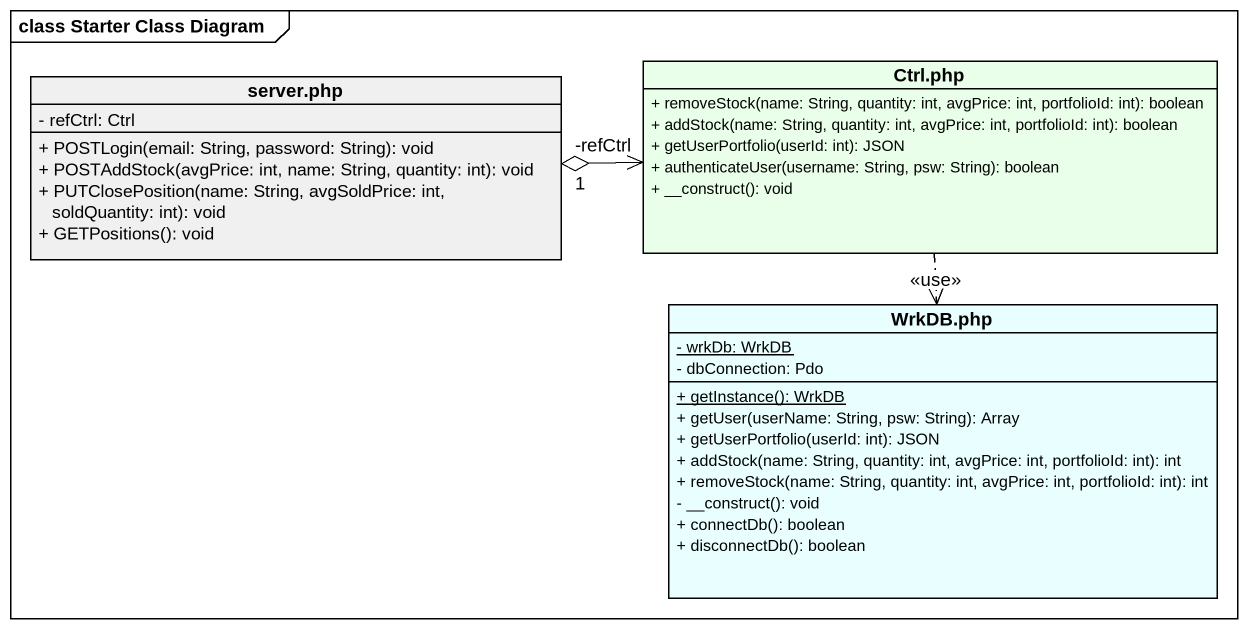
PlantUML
@startuml
mainframe class Starter Class Diagram
hide circle
hide empty members
skinparam classAttributeIconSize 0
class "server.php" as server_php #F0F0F0 {
  - refCtrl: Ctrl
  + POSTLogin(email: String, password: String): void
  + POSTAddStock(avgPrice: int, name: String, quantity: int): void
  + PUTClosePosition(name: String, avgSoldPrice: int, soldQuantity: int): void
  + GETPositions(): void
}
class "Ctrl.php" as Ctrl_php #E9FFE9 {
  + removeStock(name: String, quantity: int, avgPrice: int, portfolioId: int): boolean
  + addStock(name: String, quantity: int, avgPrice: int, portfolioId: int): boolean
  + getUserPortfolio(userId: int): JSON
  + authenticateUser(username: String, psw: String): boolean
  + __construct(): void
}
class "WrkDB.php" as WrkDB_php #E9FFFF {
  {static} - wrkDb: WrkDB
  - dbConnection: Pdo
  {static} + getInstance(): WrkDB
  + getUser(userName: String, psw: String): Array
  + getUserPortfolio(userId: int): JSON
  + addStock(name: String, quantity: int, avgPrice: int, portfolioId: int): int
  + removeStock(name: String, quantity: int, avgPrice: int, portfolioId: int): int
  - __construct(): void
  + connectDb(): boolean
  + disconnectDb(): boolean
}
Ctrl_php <-left-o "-refCtrl\n1" server_php
Ctrl_php ..> WrkDB_php : <<use>>
@enduml
